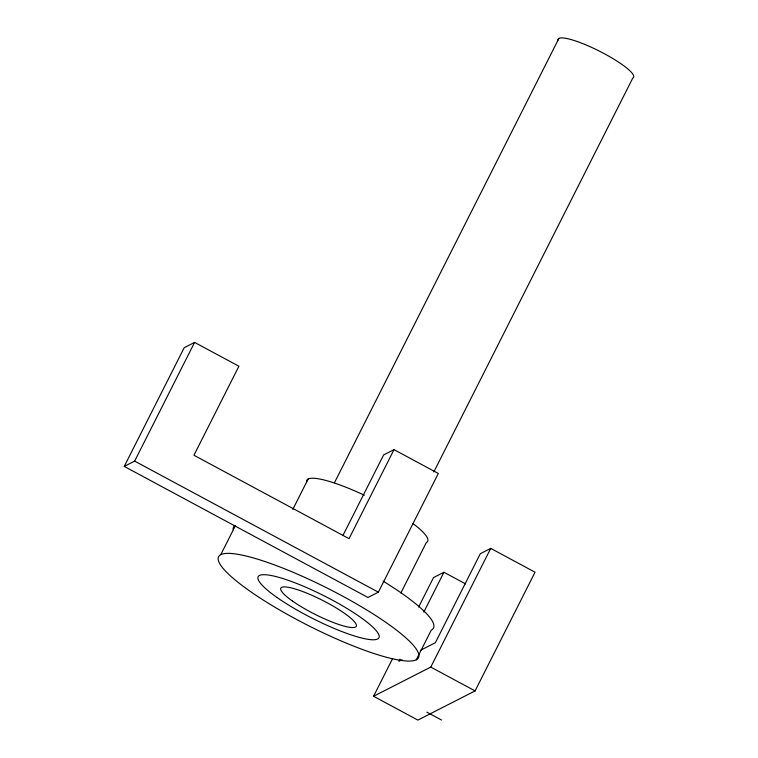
<?xml version="1.0" encoding="UTF-8"?>
<svg xmlns="http://www.w3.org/2000/svg" width="758" height="758" viewBox="0 0 758 758"><rect width="100%" height="100%" fill="white"/><g stroke="black" fill="none" stroke-linecap="round" stroke-linejoin="round"><path stroke-width="1.14" d="M124.246 466.407L184.203 347.704L194.598 342.398L238.912 366.228L193.944 455.255L349.04 538.663L394.018 449.636L438.323 473.466L378.365 592.169L367.971 597.475L124.246 466.407L134.64 461.101L194.598 342.398M220.777 554.648L235.245 525.995M292.806 509.395L308.165 478.999M334.401 482.837L558.921 38.364M342.872 535.584L383.614 454.942L394.018 449.636M433.851 471.883L632.778 78.083A42.306 7.931 26.8 0 0 599.616 51.25A42.306 7.931 26.8 0 0 557.935 40.193M400.916 592.87L426.337 542.548A67.689 12.687 26.8 0 0 412.807 523.437M420.794 650.146L435.357 642.718L480.326 553.691L490.729 548.385L535.044 572.214L475.086 690.917L417.885 720.1L373.571 696.27L392.672 658.456M418.672 606.978L433.529 577.568L443.932 572.262L465.573 583.897M400.016 659.195L398.964 661.289L402.081 659.697M423.826 612.066L443.932 572.262M416.284 659.792A111.995 20.987 26.8 0 0 289.518 570.793A111.995 20.987 26.8 0 0 249.789 591.069A111.995 20.987 26.8 0 0 416.284 659.792L431.274 630.116A111.995 20.987 26.8 0 0 383.055 581.111M373.571 696.27L430.771 667.087L490.729 548.385M134.64 461.101L378.365 592.169M430.771 667.087L475.086 690.917M426.801 712.122L441.573 720.062M306.592 481.908A67.689 12.687 26.8 0 1 364.304 495.22M233.161 529.795A111.995 20.987 26.8 0 1 234.705 525.654M292.56 601.113A42.306 7.931 26.8 0 0 355.464 627.074A42.306 7.931 26.8 0 0 307.568 593.457A42.306 7.931 26.8 0 0 292.56 601.113M276.983 597.456A67.689 12.687 26.8 0 0 377.617 638.994A67.689 12.687 26.8 0 0 300.992 585.204A67.689 12.687 26.8 0 0 276.983 597.456"/></g></svg>
